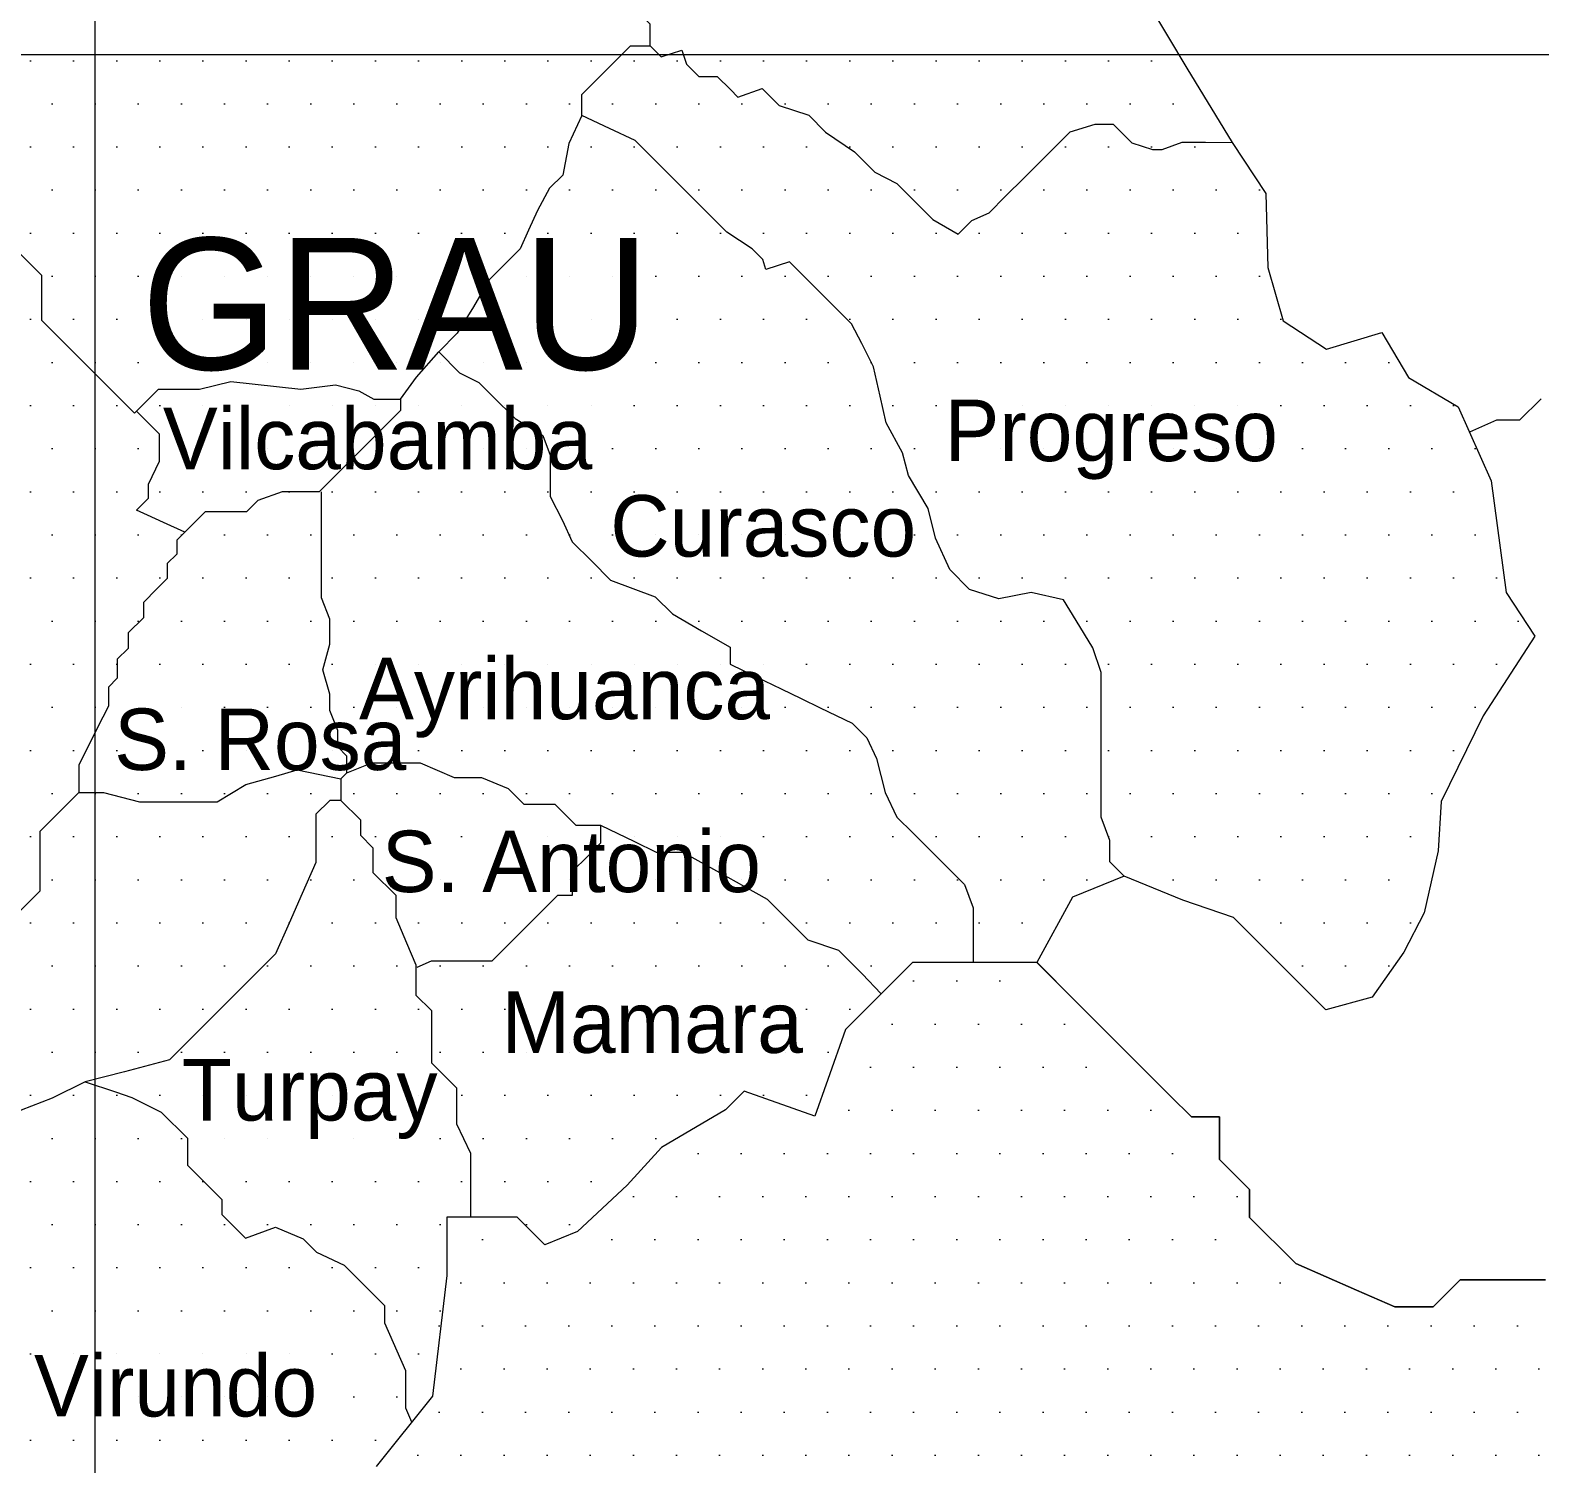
# Model space of a CAD drawing. Header units: metres. Extents: x 729055 to 735546, y 8489029 to 8491869.
# Drawn here: x 734707.18 to 734716.39, y 8489322.42 to 8489331.17 of the extents above; entities that cross this region are included whole.
import ezdxf

# ---------------------------------------------------------------- set-up
doc = ezdxf.new("R2010")
doc.units = ezdxf.units.M
doc.layers.add('05', color=5, linetype='Continuous')
for name, color, linetype, lineweight in [('Cap Prov', 7, 'Continuous', 20), ('Distrito', 212, 'Continuous', 20), ('GRILLAS', 7, 'Continuous', 0), ('N-Ciudades', 250, 'Continuous', 18), ('PLUMA 2', 121, 'Continuous', 20), ('TEXTO', 7, 'Continuous', 0)]:
    doc.layers.add(name, color=color, linetype=linetype, lineweight=lineweight)
doc.styles.get("Standard").update_dxf_attribs({"font": 'BELL.TTF'})

msp = doc.modelspace()

# ---------------------------------------------------------------- hatches: boundary and pattern name
at = {"layer": 'N-Ciudades', "linetype": 'Continuous', "lineweight": 0}
h = msp.add_hatch(dxfattribs=at)
h.set_pattern_fill('DOTS', color=256, scale=0.165786, style=0)
h.set_pattern_definition([(0, (717964.86627, 8485092.0208), (0.1315929593, 0.2631859185), [0, -0.2631859185])])
h.paths.add_polyline_path([(734708.645, 8489317.9046), (734708.645, 8489317.7833), (734708.5964, 8489317.6592), (734708.5964, 8489317.4975), (734708.5964, 8489317.3168), (734708.5964, 8489317.1185), (734708.5964, 8489316.9594), (734708.6395, 8489316.8516), (734708.6099, 8489316.6439), (734708.5721, 8489316.4579), (734708.6126, 8489316.2638), (734708.7043, 8489316.1721), (734708.7826, 8489316.0548), (734708.8898, 8489315.8944), (734708.931, 8489315.7798), (734709.0056, 8489315.5725), (734709.0801, 8489315.3655), (734709.1174, 8489315.1745), (734709.1474, 8489315.0204), (734709.1474, 8489314.7862), (734709.0742, 8489314.5489), (734709.0283, 8489314.337), (734708.9824, 8489314.0863), (734708.8961, 8489313.8436), (734708.8215, 8489313.6341), (734708.7603, 8489313.462), (734708.7287, 8489313.1204), (734708.8352, 8489313.2006), (734709.0529, 8489313.2281), (734709.2817, 8489313.1895), (734709.499, 8489313.1481), (734709.7053, 8489313.0144), (734709.7974, 8489312.7666), (734710.0064, 8489312.5576), (734710.0064, 8489312.3125), (734710.0355, 8489312.1356), (734710.1542, 8489312.02), (734710.3143, 8489312.1008), (734710.3969, 8489312.4738), (734710.631, 8489312.7079), (734710.8841, 8489312.8895), (734711.1717, 8489313.0569), (734711.6421, 8489313.0569), (734711.7788, 8489313.1209), (734711.8964, 8489313.2446), (734712.023, 8489313.2779), (734712.2052, 8489313.386), (734712.3112, 8489313.3541), (734712.585, 8489313.3926), (734712.7684, 8489313.499), (734712.958, 8489313.6068), (734713.11, 8489313.6007), (734713.306, 8489313.6704), (734713.478, 8489313.9558), (734713.5292, 8489314.4486), (734713.4129, 8489314.6466), (734713.3313, 8489315.0641), (734712.8687, 8489315.5267), (734712.704, 8489316.1172), (734712.8582, 8489316.7961), (734713.0588, 8489316.9967), (734713.3654, 8489317.3032), (734713.8391, 8489317.777), (734714.2069, 8489318.1448), (734714.5346, 8489318.2235), (734714.6517, 8489318.1546), (734714.8758, 8489317.9305), (734715.0872, 8489318.02), (734715.336, 8489318.2506), (734715.5877, 8489318.4974), (734715.7605, 8489318.5699), (734715.953, 8489318.5699), (734716.0422, 8489318.6591), (734716.1788, 8489318.7957), (734716.2355, 8489319.0676), (734716.2205, 8489319.5954), (734716.0684, 8489320.0005), (734716.0684, 8489320.4056), (734716.0684, 8489320.6588), (734716.0684, 8489321.0638), (734716.0684, 8489321.6968), (734716.2396, 8489322.0701), (734716.4485, 8489322.2791), (734716.6766, 8489322.2791), (734716.6766, 8489322.431), (734716.6766, 8489322.874), (734716.3852, 8489323.4687), (734716.1444, 8489323.4687), (734715.866, 8489323.4687), (734715.7009, 8489323.3036), (734715.467, 8489323.3036), (734715.2321, 8489323.4057), (734714.8613, 8489323.5669), (734714.5794, 8489323.8488), (734714.5794, 8489324.0196), (734714.3958, 8489324.2032), (734714.3958, 8489324.4626), (734714.2247, 8489324.4626), (734714.098, 8489324.5893), (734713.9587, 8489324.7286), (734713.6801, 8489325.0072), (734713.5154, 8489325.1718), (734713.2808, 8489325.4065), (734713.0654, 8489325.4065), (734712.7613, 8489325.4065), (734712.5199, 8489325.4065), (734712.3299, 8489325.2165), (734712.1116, 8489324.9982), (734712.0037, 8489324.6922), (734711.925, 8489324.4691), (734711.4942, 8489324.621), (734711.3802, 8489324.507), (734710.9887, 8489324.2778), (734710.7797, 8489324.0477), (734710.4752, 8489323.7647), (734710.277, 8489323.6834), (734710.108, 8489323.8524), (734709.6778, 8489323.8524), (734709.6778, 8489323.4959), (734709.591, 8489322.7589), (734709.248, 8489322.3292), (734709.1161, 8489321.6002), (734708.9655, 8489321.3177), (734708.9655, 8489321.1157), (734708.8909, 8489321.041), (734708.7407, 8489320.8909), (734708.669, 8489320.6624), (734708.6163, 8489320.4945), (734708.4826, 8489320.3608), (734708.4826, 8489320.137), (734708.5402, 8489319.9869), (734708.5982, 8489319.836), (734708.6445, 8489319.7153), (734708.6969, 8489319.5787), (734708.6969, 8489319.4616), (734708.7956, 8489319.363), (734708.7956, 8489319.14), (734708.7387, 8489318.9738), (734708.7387, 8489318.8452), (734708.7387, 8489318.7219), (734708.7387, 8489318.5986), (734708.5992, 8489318.5986), (734708.5295, 8489318.6683), (734708.3798, 8489318.6683), (734708.3992, 8489318.6153), (734708.3992, 8489318.5317), (734708.4694, 8489318.3861), (734708.5018, 8489318.2297), (734708.6151, 8489318.1164)])
h.paths.add_polyline_path([(734706.3006, 8489320.003), (734706.3653, 8489319.8709), (734706.5084, 8489319.8709), (734706.646, 8489319.7765), (734706.7594, 8489319.7388), (734706.9213, 8489319.6417), (734707.0859, 8489319.6039), (734707.237, 8489319.6039), (734707.3828, 8489319.5204), (734707.5771, 8489319.3748), (734707.6889, 8489319.291), (734707.8642, 8489319.1596), (734707.9952, 8489319.0286), (734708.1423, 8489318.8816), (734708.348, 8489318.7555), (734708.3798, 8489318.6683), (734708.5295, 8489318.6683), (734708.5992, 8489318.5986), (734708.7387, 8489318.5986), (734708.7387, 8489318.7219), (734708.7387, 8489318.8452), (734708.7387, 8489318.9738), (734708.7956, 8489319.14), (734708.7956, 8489319.363), (734708.6969, 8489319.4616), (734708.6969, 8489319.5787), (734708.6445, 8489319.7153), (734708.5982, 8489319.836), (734708.5402, 8489319.9869), (734708.4826, 8489320.137), (734708.4826, 8489320.3608), (734708.6163, 8489320.4945), (734708.669, 8489320.6624), (734708.7407, 8489320.8909), (734708.8909, 8489321.041), (734708.9655, 8489321.1157), (734708.9655, 8489321.3177), (734708.8087, 8489321.3177), (734708.5562, 8489321.3177), (734708.4812, 8489321.2427), (734708.396, 8489321.1575), (734708.2699, 8489321.0314), (734708.1539, 8489321.0314), (734707.9505, 8489320.9575), (734707.8891, 8489321.0189), (734707.7997, 8489321.1083), (734707.6424, 8489321.1813), (734707.4002, 8489321.2936), (734707.2605, 8489321.4334), (734707.1582, 8489321.6787), (734707.1582, 8489321.8967), (734707.0286, 8489322.1352), (734707.0286, 8489322.2169), (734707.1104, 8489322.4486), (734707.1104, 8489322.7143), (734707.0153, 8489322.9987), (734706.8262, 8489323.1877), (734706.5853, 8489323.2453), (734706.3665, 8489323.2976), (734706.0528, 8489323.3725), (734706.0528, 8489323.4851), (734705.9469, 8489323.4851), (734705.8755, 8489323.4136), (734705.732, 8489323.4136), (734705.6127, 8489323.2943), (734705.4218, 8489323.1035), (734705.2071, 8489322.8887), (734705.0775, 8489322.6571), (734704.9002, 8489322.5825), (734704.7846, 8489322.5825), (734704.716, 8489322.6512), (734704.5552, 8489322.6512), (734704.3409, 8489322.7456), (734704.0476, 8489322.875), (734703.8771, 8489323.0454), (734703.6776, 8489323.129), (734703.6008, 8489323.0523), (734703.6008, 8489322.9263), (734703.5259, 8489322.8513), (734703.4064, 8489322.7319), (734703.3382, 8489322.8), (734703.2429, 8489322.8954), (734703.0313, 8489322.8954), (734702.9188, 8489323.0079), (734702.745, 8489323.1817), (734702.745, 8489323.3861), (734702.6357, 8489323.2769), (734702.4668, 8489323.2769), (734702.3086, 8489323.2769), (734702.0977, 8489323.1756), (734701.9659, 8489323.0439), (734701.7748, 8489323.0439), (734701.6595, 8489322.9286), (734701.5245, 8489322.7936), (734701.3991, 8489322.7936), (734701.2938, 8489322.6883), (734701.2938, 8489322.504), (734701.2938, 8489322.3723), (734701.1949, 8489322.2734), (734701.1949, 8489322.0563), (734701.1949, 8489321.8982), (734701.1026, 8489321.8059), (734701.0104, 8489321.7137), (734701.0104, 8489321.5624), (734701.0104, 8489321.3912), (734701.0762, 8489321.3254), (734701.0762, 8489321.1937), (734701.0762, 8489321.0686), (734701.1848, 8489320.9599), (734701.1848, 8489320.7789), (734701.3183, 8489320.6454), (734701.4039, 8489320.5598), (734701.9264, 8489320.5598), (734701.9264, 8489320.5113), (734702.0695, 8489320.5113), (734702.0695, 8489320.6064), (734702.1645, 8489320.7014), (734702.1645, 8489320.9142), (734702.2907, 8489321.0404), (734702.2907, 8489321.2482), (734702.4619, 8489321.4195), (734702.712, 8489321.4195), (734702.8567, 8489321.2748), (734703.0922, 8489321.1958), (734703.0922, 8489321.0845), (734703.184, 8489320.9928), (734703.184, 8489320.8684), (734703.279, 8489320.7733), (734703.3937, 8489320.6587), (734703.5511, 8489320.6587), (734703.7019, 8489320.6587), (734703.8789, 8489320.5868), (734704.0625, 8489320.5868), (734704.2395, 8489320.5868), (734704.4165, 8489320.5868), (734704.6362, 8489320.5208), (734704.7839, 8489320.5853), (734704.9215, 8489320.5503), (734705.0388, 8489320.433), (734705.1887, 8489320.367), (734705.324, 8489320.3073), (734705.3763, 8489320.2551), (734705.5287, 8489320.2551), (734705.6691, 8489320.2888), (734705.8229, 8489320.2888), (734705.9767, 8489320.1917), (734706.144, 8489320.1189)])
at = {"layer": 'PLUMA 2', "linetype": 'Continuous', "lineweight": 0}
h = msp.add_hatch(dxfattribs=at)
h.set_pattern_fill('DOTS', color=6, scale=0.165786, style=0)
h.set_pattern_definition([(0, (-90487.52803, 44981.83854), (0.13159295927, 0.263185918539), [0, -0.263185918539])])
h.paths.add_polyline_path([(734714.7197, 8489330.1745), (734714.5157, 8489330.4856), (734714.2381, 8489330.9393), (734714.0012, 8489331.3343), (734713.8967, 8489331.7193), (734713.6503, 8489332.2114), (734713.7227, 8489332.7447), (734713.6236, 8489333.0563), (734713.5049, 8489333.5933), (734713.3019, 8489334.048), (734713.3672, 8489334.522), (734713.5422, 8489335.0242), (734713.5902, 8489335.4551), (734713.5842, 8489335.7662), (734713.5361, 8489336.2401), (734713.5181, 8489336.5041), (734713.3578, 8489336.8367), (734713.093, 8489337.1015), (734712.8702, 8489337.3243), (734712.4519, 8489337.3243), (734712.062, 8489337.7142), (734711.7552, 8489337.7142), (734711.0028, 8489337.3798), (734710.6126, 8489337.3798), (734710.5443, 8489337.5728), (734710.442, 8489337.8045), (734710.3696, 8489337.9684), (734710.1964, 8489337.9684), (734710.1076, 8489337.8796), (734710.002, 8489337.7739), (734709.8861, 8489337.6581), (734709.7736, 8489337.5456), (734709.6782, 8489337.4501), (734709.5144, 8489337.4501), (734709.4121, 8489337.5524), (734709.3098, 8489337.5524), (734709.17, 8489337.4126), (734708.9415, 8489337.3003), (734708.8086, 8489337.1674), (734708.7404, 8489337.0992), (734708.3413, 8489336.98), (734708.1724, 8489336.9296), (734708.0522, 8489336.8937), (734707.973, 8489336.6666), (734707.9063, 8489336.475), (734707.9063, 8489336.3327), (734707.9063, 8489336.1692), (734708.0753, 8489335.8649), (734708.1858, 8489335.6658), (734708.2696, 8489335.5821), (734708.389, 8489335.5821), (734708.4845, 8489335.5821), (734708.5714, 8489335.669), (734708.6566, 8489335.7542), (734708.7641, 8489335.7542), (734708.8689, 8489335.6494), (734708.8689, 8489335.4493), (734708.7846, 8489335.1563), (734708.713, 8489335.0847), (734708.713, 8489334.9451), (734708.713, 8489334.8497), (734708.5511, 8489334.6877), (734708.2662, 8489334.6112), (734707.9798, 8489334.434), (734707.7787, 8489334.2329), (734707.6388, 8489333.8957), (734707.1694, 8489333.4263), (734706.5669, 8489333.0538), (734706.3692, 8489332.8561), (734706.3692, 8489332.5973), (734706.3692, 8489332.2839), (734706.3692, 8489332.025), (734706.1681, 8489331.8238), (734705.9193, 8489331.575), (734705.6257, 8489331.4185), (734705.4417, 8489331.2345), (734705.3053, 8489331.0981), (734705.0231, 8489330.8159), (734704.8266, 8489330.3922), (734704.622, 8489329.7517), (734704.5616, 8489329.5627), (734704.5616, 8489329.1521), (734704.5616, 8489328.8523), (734704.5616, 8489328.6683), (734704.5616, 8489328.532), (734704.3839, 8489328.3542), (734703.8777, 8489328.1116), (734703.4139, 8489327.9685), (734703.2721, 8489327.9247), (734703.1331, 8489327.7857), (734703.1331, 8489327.5597), (734703.0212, 8489327.4478), (734702.8508, 8489327.2774), (734702.5818, 8489327.1577), (734702.5323, 8489327.0316), (734702.4557, 8489326.7965), (734702.3867, 8489326.5113), (734702.2621, 8489326.3801), (734702.0798, 8489326.2215), (734702.0798, 8489325.9857), (734702.1794, 8489325.6859), (734702.1794, 8489325.4769), (734702.1794, 8489325.3066), (734702.2815, 8489325.2044), (734702.4724, 8489325.1294), (734702.5849, 8489325.0169), (734702.6634, 8489324.8296), (734702.5816, 8489324.6388), (734702.4983, 8489324.4448), (734702.4242, 8489324.272), (734702.3752, 8489324.1578), (734702.3752, 8489323.9847), (734702.5884, 8489323.8893), (734702.7009, 8489323.7768), (734702.7862, 8489323.4601), (734702.7862, 8489323.2556), (734702.96, 8489323.0818), (734703.0725, 8489322.9693), (734703.284, 8489322.9693), (734703.3794, 8489322.874), (734703.4476, 8489322.8058), (734703.567, 8489322.9252), (734703.642, 8489323.0002), (734703.642, 8489323.1262), (734703.7188, 8489323.2029), (734703.9183, 8489323.1194), (734704.0887, 8489322.9489), (734704.3821, 8489322.8196), (734704.5963, 8489322.7251), (734704.7572, 8489322.7251), (734704.8258, 8489322.6565), (734704.9414, 8489322.6565), (734705.1187, 8489322.731), (734705.2483, 8489322.9627), (734705.463, 8489323.1774), (734705.6539, 8489323.3683), (734705.7732, 8489323.4876), (734705.9166, 8489323.4876), (734705.9881, 8489323.559), (734706.094, 8489323.559), (734706.094, 8489323.4464), (734706.4077, 8489323.3715), (734706.6265, 8489323.3192), (734706.8674, 8489323.2616), (734707.0565, 8489323.0726), (734707.1516, 8489322.7883), (734707.1516, 8489322.5225), (734707.0698, 8489322.2909), (734707.0698, 8489322.2091), (734707.1994, 8489321.9706), (734707.1994, 8489321.7526), (734707.3017, 8489321.5073), (734707.4414, 8489321.3675), (734707.6836, 8489321.2552), (734707.8409, 8489321.1822), (734707.9916, 8489321.0314), (734708.1951, 8489321.1053), (734708.3111, 8489321.1053), (734708.4372, 8489321.2314), (734708.5224, 8489321.3166), (734708.5974, 8489321.3916), (734708.8499, 8489321.3916), (734709.0067, 8489321.3916), (734709.1573, 8489321.6741), (734709.2892, 8489322.4031), (734709.6321, 8489322.8328), (734709.719, 8489323.5698), (734709.719, 8489323.9263), (734710.1492, 8489323.9263), (734710.3181, 8489323.7573), (734710.5164, 8489323.8386), (734710.8209, 8489324.1216), (734711.0299, 8489324.3517), (734711.4214, 8489324.5809), (734711.5353, 8489324.6949), (734711.9662, 8489324.543), (734712.0449, 8489324.7662), (734712.1528, 8489325.0721), (734712.3711, 8489325.2904), (734712.5611, 8489325.4804), (734712.8025, 8489325.4804), (734713.1066, 8489325.4804), (734713.322, 8489325.4804), (734713.5396, 8489325.8775), (734713.8565, 8489326.0058), (734714.2136, 8489325.8594), (734714.5236, 8489325.754), (734715.0867, 8489325.1909), (734715.369, 8489325.2685), (734715.5616, 8489325.5424), (734715.6875, 8489325.7833), (734715.7721, 8489326.1608), (734715.7899, 8489326.4617), (734716.0471, 8489326.9864), (734716.3615, 8489327.4716), (734716.1866, 8489327.7384), (734716.0946, 8489328.4196), (734715.8951, 8489328.8721), (734715.5907, 8489329.0502), (734715.4277, 8489329.3263), (734715.0901, 8489329.2243), (734714.8268, 8489329.3973), (734714.7317, 8489329.7232)])

# ---------------------------------------------------------------- linework, layer by layer
at = {"layer": 'Cap Prov', "color": 0, "lineweight": 40}
for p, q in [((734715.0901, 8489329.2243), (734715.0901, 8489329.2243)), ((734715.0867, 8489325.1909), (734715.0867, 8489325.1909)), ((734713.7213, 8489325.0811), (734713.7213, 8489325.0811))]:
    msp.add_line(p, q, dxfattribs=at)
at = {"layer": 'Cap Prov'}
for points in [[(734714.0012, 8489331.3343), (734714.2381, 8489330.9393), (734714.5157, 8489330.4856), (734714.7197, 8489330.1745), (734714.7317, 8489329.7232), (734714.8268, 8489329.3973), (734715.0901, 8489329.2243), (734715.4277, 8489329.3263), (734715.5907, 8489329.0502), (734715.8951, 8489328.8721), (734716.0946, 8489328.4196), (734716.1866, 8489327.7384), (734716.3615, 8489327.4716), (734716.0471, 8489326.9864), (734715.7899, 8489326.4617), (734715.7721, 8489326.1608), (734715.6875, 8489325.7833), (734715.5616, 8489325.5424), (734715.369, 8489325.2685), (734715.0867, 8489325.1909), (734714.5236, 8489325.754), (734714.2136, 8489325.8594), (734713.8565, 8489326.0058), (734713.5396, 8489325.8775), (734713.322, 8489325.4804), (734713.5566, 8489325.2457), (734713.7213, 8489325.0811), (734713.9999, 8489324.8025), (734714.1392, 8489324.6632), (734714.2659, 8489324.5365), (734714.437, 8489324.5365), (734714.437, 8489324.2771), (734714.6206, 8489324.0935), (734714.6206, 8489323.9227), (734714.9025, 8489323.6408), (734715.2733, 8489323.4796), (734715.5082, 8489323.3775), (734715.7421, 8489323.3775), (734715.9072, 8489323.5426), (734716.1856, 8489323.5426), (734716.4264, 8489323.5426)], [(734716.4264, 8489323.5426), (734716.1856, 8489323.5426), (734715.9072, 8489323.5426), (734715.7421, 8489323.3775), (734715.5082, 8489323.3775), (734715.2733, 8489323.4796), (734714.9025, 8489323.6408), (734714.6206, 8489323.9227), (734714.6206, 8489324.0935), (734714.437, 8489324.2771), (734714.437, 8489324.5365), (734714.2659, 8489324.5365), (734714.1392, 8489324.6632), (734713.9999, 8489324.8025), (734713.7213, 8489325.0811), (734713.5566, 8489325.2457), (734713.3237, 8489325.4786), (734713.1083, 8489325.4786), (734712.8042, 8489325.4786), (734712.5628, 8489325.4786), (734712.3728, 8489325.2886), (734712.1546, 8489325.0704), (734712.0467, 8489324.7644), (734711.9679, 8489324.5412), (734711.5371, 8489324.6932), (734711.4231, 8489324.5792), (734711.0317, 8489324.35), (734710.8226, 8489324.1198), (734710.5181, 8489323.8369), (734710.3199, 8489323.7555), (734710.1509, 8489323.9245), (734709.7207, 8489323.9245), (734709.7207, 8489323.568), (734709.6339, 8489322.831), (734709.291, 8489322.4013)]]:
    msp.add_lwpolyline(points, dxfattribs=at)
at = {"layer": 'Distrito', "linetype": 'Continuous', "lineweight": 5}
for points in [[(734710.9628, 8489331.0759), (734710.9628, 8489331.2086), (734710.8587, 8489331.3127), (734710.8587, 8489331.5182), (734710.8587, 8489331.6729), (734711.0905, 8489331.9048), (734711.2625, 8489332.0768), (734711.4303, 8489332.2446), (734711.6454, 8489332.4597), (734711.9164, 8489332.6017), (734712.1143, 8489332.7995), (734712.1143, 8489332.937), (734712.2735, 8489333.0963), (734712.3982, 8489333.221), (734712.5617, 8489333.3845), (734712.7381, 8489333.5608), (734713.0095, 8489333.6938), (734713.0999, 8489333.7841), (734713.3666, 8489333.9031)], [(734707.0241, 8489331.2679), (734707.0241, 8489330.9136), (734707.0241, 8489330.6386), (734707.0241, 8489330.398), (734707.0241, 8489330.1403), (734707.0241, 8489329.8997), (734707.2476, 8489329.6762), (734707.2476, 8489329.4013), (734707.4454, 8489329.2035), (734707.6603, 8489328.9886), (734707.8151, 8489328.8338), (734707.9616, 8489328.9803), (734708.2111, 8489328.9803), (734708.2111, 8489328.9803), (734708.4026, 8489329.0272), (734708.8304, 8489328.9803), (734709.0428, 8489329.0057), (734709.1842, 8489328.9697), (734709.2754, 8489328.9194), (734709.4384, 8489328.9194), (734709.5367, 8489329.0536), (734709.672, 8489329.2077)], [(734713.8565, 8489326.0058), (734713.7686, 8489326.0937), (734713.7686, 8489326.224), (734713.7162, 8489326.3664), (734713.7162, 8489326.4832), (734713.7162, 8489326.6147), (734713.7162, 8489326.7936), (734713.7162, 8489326.9178), (734713.7162, 8489327.104), (734713.7162, 8489327.2501), (734713.665, 8489327.3998), (734713.5627, 8489327.5678), (734713.4858, 8489327.6939), (734713.2885, 8489327.7394), (734713.0911, 8489327.6992), (734712.912, 8489327.7577), (734712.7906, 8489327.8791), (734712.7035, 8489328.0696), (734712.6596, 8489328.2522), (734712.539, 8489328.4531), (734712.5025, 8489328.5918), (734712.4038, 8489328.7744), (734712.3669, 8489328.9374), (734712.3262, 8489329.117), (734712.2536, 8489329.2587), (734712.1924, 8489329.378), (734712.0561, 8489329.5143), (734711.9593, 8489329.6111), (734711.8132, 8489329.7573), (734711.6688, 8489329.7115), (734711.6499, 8489329.771), (734711.5849, 8489329.836), (734711.4312, 8489329.9379), (734711.3362, 8489330.0329), (734711.2722, 8489330.0969), (734711.2028, 8489330.1663), (734711.075, 8489330.2942), (734710.9677, 8489330.4014), (734710.8709, 8489330.4982), (734710.7142, 8489330.5717), (734710.5459, 8489330.6507), (734710.5459, 8489330.7798), (734710.6428, 8489330.8768), (734710.7269, 8489330.9608), (734710.8419, 8489331.0759), (734710.9628, 8489331.0759), (734711.0305, 8489331.0082), (734711.1565, 8489331.0501), (734711.1853, 8489330.9635), (734711.2591, 8489330.8897), (734711.3722, 8489330.8897), (734711.4527, 8489330.8092), (734711.4983, 8489330.7635), (734711.6463, 8489330.8164), (734711.7504, 8489330.7122), (734711.9314, 8489330.652), (734712.0337, 8489330.5497), (734712.2092, 8489330.4293), (734712.3334, 8489330.3051), (734712.4687, 8489330.2357), (734712.56, 8489330.1444), (734712.6879, 8489330.0165), (734712.8415, 8489329.9254), (734712.9256, 8489330.0094), (734713.0316, 8489330.0568), (734713.1321, 8489330.1573), (734713.2453, 8489330.2705), (734713.3933, 8489330.4185), (734713.5267, 8489330.5519), (734713.6786, 8489330.5973), (734713.7882, 8489330.5973), (734713.8467, 8489330.5388), (734713.9015, 8489330.484), (734714.0295, 8489330.4439), (734714.088, 8489330.4439), (734714.2086, 8489330.4877), (734714.3511, 8489330.4877), (734714.5157, 8489330.4856)], [(734710.5459, 8489330.6507), (734710.4658, 8489330.4799), (734710.4291, 8489330.2869), (734710.3488, 8489330.2065), (734710.2756, 8489330.0714), (734710.2208, 8489329.9509), (734710.1687, 8489329.8365), (734710.0712, 8489329.7389), (734709.9798, 8489329.6476), (734709.8845, 8489329.4835), (734709.7852, 8489329.3209), (734709.672, 8489329.2077), (734709.7998, 8489329.0798), (734709.9168, 8489329.0215), (734710.0027, 8489328.9356), (734710.1378, 8489328.8004), (734710.3079, 8489328.6965), (734710.3518, 8489328.576), (734710.3518, 8489328.4956), (734710.3518, 8489328.324), (734710.4285, 8489328.1779), (734710.487, 8489328.0484), (734710.6058, 8489327.9297), (734710.7208, 8489327.8146), (734710.8562, 8489327.7636), (734710.9939, 8489327.7117), (734711.0982, 8489327.6074), (734711.2765, 8489327.5043), (734711.45, 8489327.4041), (734711.45, 8489327.2999), (734711.6091, 8489327.2232), (734711.7623, 8489327.1494), (734711.8843, 8489327.0905), (734711.9996, 8489327.035), (734712.1964, 8489326.9401), (734712.2852, 8489326.8514), (734712.3448, 8489326.7246), (734712.396, 8489326.5165), (734712.4691, 8489326.3667), (734712.5677, 8489326.2681), (734712.6854, 8489326.1504), (734712.7804, 8489326.0554), (734712.8808, 8489325.955), (734712.9334, 8489325.8139), (734712.9334, 8489325.6897), (734712.9334, 8489325.5437), (734712.9334, 8489325.4804)], [(734709.4384, 8489328.9194), (734709.4384, 8489328.849), (734709.3433, 8489328.754), (734709.2801, 8489328.6908), (734709.1843, 8489328.595), (734709.082, 8489328.4926), (734708.9426, 8489328.3532), (734708.8908, 8489328.3532), (734708.7165, 8489328.3532), (734708.5683, 8489328.3005), (734708.4986, 8489328.2307), (734708.3591, 8489328.2307), (734708.2458, 8489328.2307), (734708.1957, 8489328.1807), (734708.1217, 8489328.1066), (734707.993, 8489328.1655), (734707.895, 8489328.2103), (734707.8278, 8489328.2411), (734707.9008, 8489328.3142), (734707.9008, 8489328.4006), (734707.9669, 8489328.5399), (734707.9669, 8489328.7054), (734707.9146, 8489328.7576), (734707.8267, 8489328.8455)], [(734716.3998, 8489328.9206), (734716.2691, 8489328.7899), (734716.1274, 8489328.7899), (734715.9633, 8489328.7175)], [(734708.1217, 8489328.1066), (734708.0729, 8489328.0578), (734708.0729, 8489327.9721), (734708.0156, 8489327.9148), (734708.0156, 8489327.8241), (734707.9521, 8489327.7606), (734707.8693, 8489327.6778), (734707.8693, 8489327.5846), (734707.7765, 8489327.4918), (734707.7765, 8489327.3974), (734707.7105, 8489327.3314), (734707.7105, 8489327.2145), (734707.6557, 8489327.1597), (734707.6557, 8489327.0447), (734707.5878, 8489326.9098), (734707.5361, 8489326.8072), (734707.4757, 8489326.6872), (734707.4757, 8489326.5789), (734707.4757, 8489326.5179), (734707.627, 8489326.5179), (734707.8449, 8489326.4613), (734707.9974, 8489326.4613), (734708.1892, 8489326.4613), (734708.3199, 8489326.4613), (734708.4943, 8489326.5658), (734708.6773, 8489326.618), (734708.8091, 8489326.6557), (734709.0739, 8489326.6006), (734709.1109, 8489326.6377), (734709.1109, 8489326.7399), (734709.0554, 8489326.7955), (734709.0554, 8489326.8967), (734709.0085, 8489327.0186), (734709.0085, 8489327.1187), (734708.9649, 8489327.2668), (734709.0085, 8489327.4235), (734709.0085, 8489327.5759), (734708.9562, 8489327.7065), (734708.9562, 8489327.8371), (734708.9562, 8489327.9852), (734708.9562, 8489328.1245), (734708.9562, 8489328.2769), (734708.9562, 8489328.3532)], [(734709.1109, 8489326.6377), (734709.2635, 8489326.6982), (734709.4088, 8489326.6982), (734709.5596, 8489326.6982), (734709.7663, 8489326.6089), (734709.9339, 8489326.6089), (734710.0959, 8489326.5419), (734710.1908, 8489326.447), (734710.3808, 8489326.447), (734710.5092, 8489326.3186), (734710.6601, 8489326.3186), (734710.8668, 8489326.2182), (734710.9997, 8489326.1537), (734711.1629, 8489326.1537), (734711.3864, 8489326.0284), (734711.5387, 8489325.9431), (734711.6765, 8489325.8659), (734711.8103, 8489325.732), (734711.9248, 8489325.6175), (734712.1126, 8489325.554), (734712.1768, 8489325.4898), (734712.2578, 8489325.4089), (734712.3711, 8489325.2904)], [(734709.0739, 8489326.6006), (734709.0739, 8489326.4694), (734709.1938, 8489326.3495), (734709.1938, 8489326.2573), (734709.2705, 8489326.1805), (734709.2705, 8489326.0284), (734709.4094, 8489325.8896), (734709.4094, 8489325.755), (734709.4758, 8489325.5987), (734709.5329, 8489325.4644), (734709.5329, 8489325.2806), (734709.6272, 8489325.1862), (734709.6272, 8489325.0183), (734709.6272, 8489324.8676), (734709.7805, 8489324.7143), (734709.7805, 8489324.4936), (734709.8669, 8489324.315), (734709.8669, 8489324.2146), (734709.8669, 8489324.0751), (734709.8669, 8489323.9263)], [(734707.4757, 8489326.5179), (734707.3586, 8489326.4007), (734707.2377, 8489326.2798), (734707.2377, 8489326.1456), (734707.2377, 8489325.9149), (734707.085, 8489325.7622)], [(734709.0739, 8489326.4694), (734709.0065, 8489326.4694), (734708.9228, 8489326.3856), (734708.9228, 8489326.2852), (734708.9228, 8489326.0898), (734708.839, 8489325.9001), (734708.759, 8489325.7191), (734708.6763, 8489325.532), (734708.495, 8489325.3507), (734708.2996, 8489325.1553), (734708.1879, 8489325.0436), (734708.0288, 8489324.8845), (734707.7552, 8489324.8118), (734707.515, 8489324.7504), (734707.6993, 8489324.689), (734707.7982, 8489324.656), (734707.9786, 8489324.5662), (734708.1378, 8489324.4071), (734708.1378, 8489324.2425), (734708.2704, 8489324.1098), (734708.3486, 8489324.0317), (734708.3486, 8489323.9411), (734708.4932, 8489323.7966), (734708.6769, 8489323.863), (734708.8444, 8489323.7925), (734708.9254, 8489323.7115), (734709.0958, 8489323.6306), (734709.188, 8489323.5385), (734709.2606, 8489323.4659), (734709.3415, 8489323.3849), (734709.3415, 8489323.279), (734709.4701, 8489322.9888), (734709.4701, 8489322.8604), (734709.4701, 8489322.76), (734709.5064, 8489322.6752)], [(734710.6601, 8489326.3186), (734710.6601, 8489326.207), (734710.582, 8489326.1289), (734710.4871, 8489326.034), (734710.4871, 8489325.8889), (734710.3976, 8489325.8889), (734710.3055, 8489325.7968), (734710.1938, 8489325.6851), (734710.1072, 8489325.5986), (734709.9955, 8489325.4869), (734709.8054, 8489325.4869), (734709.6266, 8489325.4869), (734709.5391, 8489325.4497)], [(734707.515, 8489324.7504), (734707.3135, 8489324.6518), (734707.1239, 8489324.5776), (734707.0124, 8489324.4661), (734706.8562, 8489324.403), (734706.6703, 8489324.273), (734706.5532, 8489324.1559), (734706.3506, 8489324.0427), (734706.3022, 8489323.9313), (734706.2586, 8489323.8306), (734706.3283, 8489323.6861), (734706.436, 8489323.5783), (734706.436, 8489323.4818), (734706.3524, 8489323.3982)]]:
    msp.add_lwpolyline(points, dxfattribs=at)
at = {"layer": 'GRILLAS'}
for points in [[(734707.576, 8489306.2725), (734707.576, 8489353.0695)], [(734669.395, 8489331.0232), (734727.8314, 8489331.0232)]]:
    msp.add_lwpolyline(points, dxfattribs=at)

# ---------------------------------------------------------------- texts
at = {"layer": '05', "color": 7}
msp.add_text('GRAU', height=0.80381, dxfattribs=at).set_placement((734707.8565, 8489329.099))
at = {"layer": 'TEXTO', "lineweight": 5, "char_height": 0.375, "width": 4.530714, "attachment_point": 1}
for s, insert in [('Vilcabamba', (734707.9886, 8489328.8662)), ('Progreso', (734712.7592, 8489328.9156)), ('Curasco', (734710.7192, 8489328.333)), ('Ayrihuanca', (734709.186, 8489327.3398)), ('S. Rosa', (734707.6913, 8489327.0297)), ('S. Antonio', (734709.3247, 8489326.2843)), ('Mamara', (734710.0556, 8489325.3027)), (' Turpay', (734707.9649, 8489324.8895)), (' Virundo', (734707.0625, 8489323.0826))]:
    msp.add_mtext(s, dxfattribs=dict(at, insert=insert))

doc.saveas('drawing.dxf')
